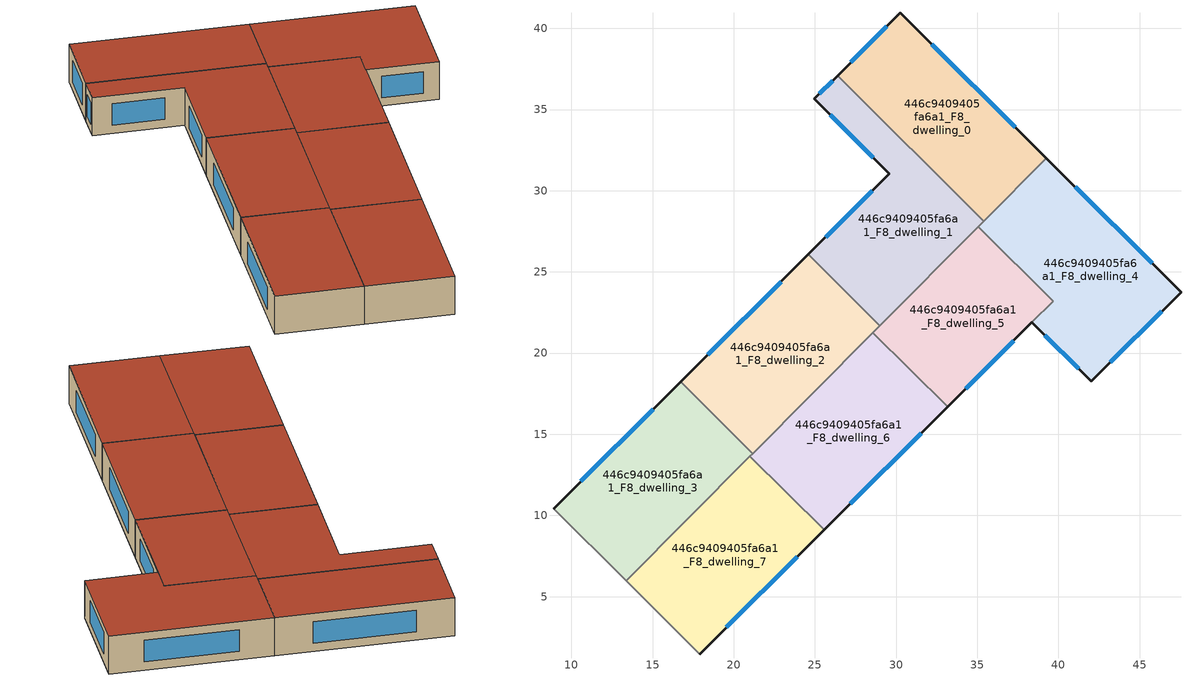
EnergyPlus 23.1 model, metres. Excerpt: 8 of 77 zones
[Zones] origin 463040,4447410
446c9409405fa6a1_F8_dwelling_0
 floor to 446c9409405fa6a1_F7_dwelling_0 (EU_floor_Construction): 39.26,32.01 35.4,28.13 26.39,37.09 30.26,40.95 z24
 wall outside (EU_wall_Construction): 39.26,32.01 30.26,40.95 26.39,37.09 z24:27
 wall to 446c9409405fa6a1_F8_dwelling_1 (EU_wall_Construction): 26.39,37.09 35.4,28.13 z24:27
 wall to 446c9409405fa6a1_F8_dwelling_4 (EU_wall_Construction): 35.4,28.13 39.26,32.01 z24:27
 window (EU_Window_Construction): 29.43,40.12 27.22,37.92 / 37.33,33.92 32.19,39.03 z24.64:26.36
 roof outside (EU_roof_Construction): 35.4,28.13 39.26,32.01 30.26,40.95 26.39,37.09 z27
446c9409405fa6a1_F8_dwelling_1
 floor to 446c9409405fa6a1_F7_dwelling_1 (EU_floor_Construction): 29.58,31.05 24.96,35.66 26.39,37.09 35.4,28.13 29,21.7 24.6,26.08 z24
 wall outside (EU_wall_Construction): 26.39,37.09 24.96,35.66 29.58,31.05 24.6,26.08 z24:27
 wall to 446c9409405fa6a1_F8_dwelling_2 (EU_wall_Construction): 24.6,26.08 29,21.7 z24:27
 wall to 446c9409405fa6a1_F8_dwelling_5 (EU_wall_Construction): 29,21.7 35.06,27.79 z24:27
 wall to 446c9409405fa6a1_F8_dwelling_4 (EU_wall_Construction): 35.07,27.79 35.4,28.13 z24:27
 window (EU_Window_Construction): 28.52,29.99 25.67,27.15 / 25.95,34.67 28.59,32.04 / 26.08,36.78 25.26,35.97 z24.64:26.36
 roof outside (EU_roof_Construction): 29,21.7 35.4,28.13 26.39,37.09 24.96,35.66 29.58,31.05 24.6,26.08 z27
446c9409405fa6a1_F8_dwelling_2
 floor to 446c9409405fa6a1_F7_dwelling_2 (EU_floor_Construction): 29,21.7 21.16,13.81 16.72,18.22 24.6,26.08 z24
 wall outside (EU_wall_Construction): 24.6,26.08 16.72,18.22 z24:27
 wall to 446c9409405fa6a1_F8_dwelling_3 (EU_wall_Construction): 16.72,18.22 21.16,13.81 z24:27
 wall to 446c9409405fa6a1_F8_dwelling_6 (EU_wall_Construction): 21.16,13.81 28.57,21.26 z24:27
 wall to 446c9409405fa6a1_F8_dwelling_5 (EU_wall_Construction): 28.57,21.26 29,21.7 z24:27
 window (EU_Window_Construction): 22.91,24.4 18.41,19.91 z24.64:26.36
 roof outside (EU_roof_Construction): 21.16,13.81 29,21.7 24.6,26.08 16.72,18.22 z27
446c9409405fa6a1_F8_dwelling_3
 floor to 446c9409405fa6a1_F7_dwelling_3 (EU_floor_Construction): 21.16,13.81 13.37,5.97 8.9,10.42 16.72,18.22 z24
 wall outside (EU_wall_Construction): 16.72,18.22 8.9,10.42 z24:27
 wall adiabatic (EU_wall_Construction): 8.9,10.42 13.37,5.97 z24:27
 wall to 446c9409405fa6a1_F8_dwelling_7 (EU_wall_Construction): 13.37,5.97 20.99,13.64 z24:27
 wall to 446c9409405fa6a1_F8_dwelling_6 (EU_wall_Construction): 20.99,13.64 21.16,13.81 z24:27
 window (EU_Window_Construction): 15.04,16.55 10.57,12.09 z24.64:26.36
 roof outside (EU_roof_Construction): 13.37,5.97 21.16,13.81 16.72,18.22 8.9,10.42 z27
446c9409405fa6a1_F8_dwelling_4
 floor to 446c9409405fa6a1_F7_dwelling_4 (EU_floor_Construction): 47.55,23.76 42.02,18.25 38.37,21.89 39.68,23.2 35.07,27.79 39.26,32.01 z24
 wall outside (EU_wall_Construction): 38.37,21.89 42.02,18.25 47.55,23.76 39.26,32.01 z24:27
 wall to 446c9409405fa6a1_F8_dwelling_5 (EU_wall_Construction): 35.07,27.79 39.68,23.2 38.37,21.89 z24:27
 window (EU_Window_Construction): 45.77,25.53 41.03,30.24 / 43.2,19.43 46.36,22.58 / 39.15,21.11 41.24,19.03 z24.64:26.36
 roof outside (EU_roof_Construction): 47.55,23.76 39.26,32.01 35.07,27.79 39.68,23.2 38.37,21.89 42.02,18.25 z27
446c9409405fa6a1_F8_dwelling_5
 floor to 446c9409405fa6a1_F7_dwelling_5 (EU_floor_Construction): 39.68,23.2 33.17,16.7 28.57,21.26 35.07,27.79 z24
 wall outside (EU_wall_Construction): 33.17,16.7 38.37,21.89 z24:27
 wall to 446c9409405fa6a1_F8_dwelling_6 (EU_wall_Construction): 28.57,21.26 33.17,16.7 z24:27
 window (EU_Window_Construction): 34.28,17.81 37.25,20.77 z24.64:26.36
 roof outside (EU_roof_Construction): 39.68,23.2 35.07,27.79 28.57,21.26 33.17,16.7 z27
446c9409405fa6a1_F8_dwelling_6
 floor to 446c9409405fa6a1_F7_dwelling_6 (EU_floor_Construction): 33.17,16.7 25.56,9.1 20.99,13.64 28.57,21.26 z24
 wall outside (EU_wall_Construction): 25.56,9.1 33.17,16.7 z24:27
 wall to 446c9409405fa6a1_F8_dwelling_7 (EU_wall_Construction): 20.99,13.64 25.56,9.1 z24:27
 window (EU_Window_Construction): 27.19,10.73 31.54,15.07 z24.64:26.36
 roof outside (EU_roof_Construction): 33.17,16.7 28.57,21.26 20.99,13.64 25.56,9.1 z27
446c9409405fa6a1_F8_dwelling_7
 floor to 446c9409405fa6a1_F7_dwelling_7 (EU_floor_Construction): 25.56,9.1 17.9,1.46 13.37,5.97 20.99,13.64 z24
 wall outside (EU_wall_Construction): 17.9,1.46 25.56,9.1 z24:27
 wall adiabatic (EU_wall_Construction): 13.37,5.97 17.9,1.46 z24:27
 window (EU_Window_Construction): 19.54,3.1 23.92,7.47 z24.64:26.36
 roof outside (EU_roof_Construction): 25.56,9.1 20.99,13.64 13.37,5.97 17.9,1.46 z27
[Building]
EU S2 Campaign: North Axis=0; Terrain=City; Solar Distribution=FullExterior
[Site:Location]
Yerevan-Zvartnots.Intl.AP: Latitude=40.15; Longitude=44.383; Time Zone=4; Elevation=854
[SizingPeriod:WeatherFileDays]
AnnualSizingPeriod: Begin Month=1; Begin Day of Month=1; End Month=12; End Day of Month=31; Day of Week for Start Day=Monday; Use Weather File Daylight Saving Period=No; Use Weather File Rain and Snow Indicators=No
[MATERIAL]
EU_InternalMass_Material: Roughness=MediumRough; Thickness=0.1; Conductivity=1; Density=1800; Specific Heat=900; Thermal Absorptance=0.9; Solar Absorptance=0.7; Visible Absorptance=0.7
[MATERIAL:NOMASS] Roughness=MediumRough; Thermal Absorptance=0.9; Solar Absorptance=0.7; Visible Absorptance=0.7
Name | Thermal Resistance
EU_wall_NoMass | 1.05043
EU_roof_NoMass | 1.45357
EU_floor_NoMass | 0.478065
[WINDOWMATERIAL:SIMPLEGLAZINGSYSTEM]
EU_Window_SimpleGlazing: UFactor=2.5566; Solar Heat Gain Coefficient=0.75; Visible Transmittance=0.75
[CONSTRUCTION]
EU_wall_Construction: EU_wall_NoMass
EU_roof_Construction: EU_roof_NoMass
EU_floor_Construction: EU_floor_NoMass
EU_Window_Construction: EU_Window_SimpleGlazing
EU_InternalMass_Construction: EU_InternalMass_Material
[ZONE] Type=1; Multiplier=1; Ceiling Height=autocalculate; Floor Area=autocalculate; Part of Total Floor Area=Yes
Name | Volume
446c9409405fa6a1_F8_dwelling_0 | 208.234
446c9409405fa6a1_F8_dwelling_1 | 208.246
446c9409405fa6a1_F8_dwelling_2 | 208.232
446c9409405fa6a1_F8_dwelling_3 | 208.243
446c9409405fa6a1_F8_dwelling_4 | 237.028
446c9409405fa6a1_F8_dwelling_5 | 179.392
446c9409405fa6a1_F8_dwelling_6 | 208.255
446c9409405fa6a1_F8_dwelling_7 | 208.24
[INTERNALMASS] Construction=EU_InternalMass_Construction
Name | Zone or ZoneList | Surface Area
446c9409405fa6a1_F8_dwelling_0_EU_InternalMass | 446c9409405fa6a1_F8_dwelling_0 | 69.4115
446c9409405fa6a1_F8_dwelling_1_EU_InternalMass | 446c9409405fa6a1_F8_dwelling_1 | 69.4213
446c9409405fa6a1_F8_dwelling_2_EU_InternalMass | 446c9409405fa6a1_F8_dwelling_2 | 69.4109
446c9409405fa6a1_F8_dwelling_3_EU_InternalMass | 446c9409405fa6a1_F8_dwelling_3 | 69.4142
446c9409405fa6a1_F8_dwelling_4_EU_InternalMass | 446c9409405fa6a1_F8_dwelling_4 | 79.0098
446c9409405fa6a1_F8_dwelling_5_EU_InternalMass | 446c9409405fa6a1_F8_dwelling_5 | 59.8227
446c9409405fa6a1_F8_dwelling_6_EU_InternalMass | 446c9409405fa6a1_F8_dwelling_6 | 69.4186
446c9409405fa6a1_F8_dwelling_7_EU_InternalMass | 446c9409405fa6a1_F8_dwelling_7 | 69.4134
[OTHEREQUIPMENT] Fuel Type=Electricity; Design Level Calculation Method=Watts/Area; Power per Zone Floor Area=1; Fraction Latent=0; Fraction Radiant=0; Fraction Lost=0; Carbon Dioxide Generation Rate=0; EndUse Subcategory=EU_Step8_InternalGains
Name | Zone or ZoneList or Space or SpaceList | Schedule
EU_Step8_InternalGain_446c9409405fa6a1_F8_dwelling_0_f000 | 446c9409405fa6a1_F8_dwelling_0 | EU_Step8_GainSchedule_446c9409405fa6a1_F8_dwelling_0_f000
EU_Step8_InternalGain_446c9409405fa6a1_F8_dwelling_1_f000 | 446c9409405fa6a1_F8_dwelling_1 | EU_Step8_GainSchedule_446c9409405fa6a1_F8_dwelling_1_f000
EU_Step8_InternalGain_446c9409405fa6a1_F8_dwelling_2_f000 | 446c9409405fa6a1_F8_dwelling_2 | EU_Step8_GainSchedule_446c9409405fa6a1_F8_dwelling_2_f000
EU_Step8_InternalGain_446c9409405fa6a1_F8_dwelling_3_f000 | 446c9409405fa6a1_F8_dwelling_3 | EU_Step8_GainSchedule_446c9409405fa6a1_F8_dwelling_3_f000
EU_Step8_InternalGain_446c9409405fa6a1_F8_dwelling_4_f000 | 446c9409405fa6a1_F8_dwelling_4 | EU_Step8_GainSchedule_446c9409405fa6a1_F8_dwelling_4_f000
EU_Step8_InternalGain_446c9409405fa6a1_F8_dwelling_5_f000 | 446c9409405fa6a1_F8_dwelling_5 | EU_Step8_GainSchedule_446c9409405fa6a1_F8_dwelling_5_f000
EU_Step8_InternalGain_446c9409405fa6a1_F8_dwelling_6_f000 | 446c9409405fa6a1_F8_dwelling_6 | EU_Step8_GainSchedule_446c9409405fa6a1_F8_dwelling_6_f000
EU_Step8_InternalGain_446c9409405fa6a1_F8_dwelling_7_f000 | 446c9409405fa6a1_F8_dwelling_7 | EU_Step8_GainSchedule_446c9409405fa6a1_F8_dwelling_7_f000
[ZONEVENTILATION:DESIGNFLOWRATE] Schedule=EU_AlwaysOn; Design Flow Rate Calculation Method=AirChanges/Hour; Air Changes per Hour=0.557805; Ventilation Type=Natural; Fan Pressure Rise=0; Fan Total Efficiency=1; Constant Term Coefficient=1; Temperature Term Coefficient=0; Velocity Term Coefficient=0; Velocity Squared Term Coefficient=0; Minimum Indoor Temperature=-100; Maximum Indoor Temperature=100; Delta Temperature=-100; Minimum Outdoor Temperature=-100; Maximum Outdoor Temperature=100; Maximum Wind Speed=40
Name | Zone or ZoneList or Space or SpaceList
EU_ConstantAir_446c9409405fa6a1_F8_dwelling_0 | 446c9409405fa6a1_F8_dwelling_0
EU_ConstantAir_446c9409405fa6a1_F8_dwelling_1 | 446c9409405fa6a1_F8_dwelling_1
EU_ConstantAir_446c9409405fa6a1_F8_dwelling_2 | 446c9409405fa6a1_F8_dwelling_2
EU_ConstantAir_446c9409405fa6a1_F8_dwelling_3 | 446c9409405fa6a1_F8_dwelling_3
EU_ConstantAir_446c9409405fa6a1_F8_dwelling_4 | 446c9409405fa6a1_F8_dwelling_4
EU_ConstantAir_446c9409405fa6a1_F8_dwelling_5 | 446c9409405fa6a1_F8_dwelling_5
EU_ConstantAir_446c9409405fa6a1_F8_dwelling_6 | 446c9409405fa6a1_F8_dwelling_6
EU_ConstantAir_446c9409405fa6a1_F8_dwelling_7 | 446c9409405fa6a1_F8_dwelling_7
[HVACTEMPLATE:THERMOSTAT] Constant Heating Setpoint=20; Constant Cooling Setpoint=50
EU_HeatOnly_446c9409405fa6a1_F1_dwelling_0; EU_HeatOnly_446c9409405fa6a1_F1_dwelling_1; EU_HeatOnly_446c9409405fa6a1_F1_dwelling_2; EU_HeatOnly_446c9409405fa6a1_F1_dwelling_3; EU_HeatOnly_446c9409405fa6a1_F1_dwelling_4; EU_HeatOnly_446c9409405fa6a1_F1_dwelling_5; EU_HeatOnly_446c9409405fa6a1_F1_dwelling_6; EU_HeatOnly_446c9409405fa6a1_F1_dwelling_7; EU_HeatOnly_446c9409405fa6a1_F1_dwelling_8; EU_HeatOnly_446c9409405fa6a1_F2_dwelling_0; EU_HeatOnly_446c9409405fa6a1_F2_dwelling_1; EU_HeatOnly_446c9409405fa6a1_F2_dwelling_2; EU_HeatOnly_446c9409405fa6a1_F2_dwelling_3; EU_HeatOnly_446c9409405fa6a1_F2_dwelling_4; EU_HeatOnly_446c9409405fa6a1_F2_dwelling_5; EU_HeatOnly_446c9409405fa6a1_F2_dwelling_6; EU_HeatOnly_446c9409405fa6a1_F2_dwelling_7; EU_HeatOnly_446c9409405fa6a1_F2_dwelling_8; EU_HeatOnly_446c9409405fa6a1_F3_dwelling_0; EU_HeatOnly_446c9409405fa6a1_F3_dwelling_1; EU_HeatOnly_446c9409405fa6a1_F3_dwelling_2; EU_HeatOnly_446c9409405fa6a1_F3_dwelling_3; EU_HeatOnly_446c9409405fa6a1_F3_dwelling_4; EU_HeatOnly_446c9409405fa6a1_F3_dwelling_5; EU_HeatOnly_446c9409405fa6a1_F3_dwelling_6; EU_HeatOnly_446c9409405fa6a1_F3_dwelling_7; EU_HeatOnly_446c9409405fa6a1_F3_dwelling_8; EU_HeatOnly_446c9409405fa6a1_F4_dwelling_0; EU_HeatOnly_446c9409405fa6a1_F4_dwelling_1; EU_HeatOnly_446c9409405fa6a1_F4_dwelling_2; EU_HeatOnly_446c9409405fa6a1_F4_dwelling_3; EU_HeatOnly_446c9409405fa6a1_F4_dwelling_4; EU_HeatOnly_446c9409405fa6a1_F4_dwelling_5; EU_HeatOnly_446c9409405fa6a1_F4_dwelling_6; EU_HeatOnly_446c9409405fa6a1_F4_dwelling_7; EU_HeatOnly_446c9409405fa6a1_F4_dwelling_8; EU_HeatOnly_446c9409405fa6a1_F5_dwelling_0; EU_HeatOnly_446c9409405fa6a1_F5_dwelling_1; EU_HeatOnly_446c9409405fa6a1_F5_dwelling_2; EU_HeatOnly_446c9409405fa6a1_F5_dwelling_3; EU_HeatOnly_446c9409405fa6a1_F5_dwelling_4; EU_HeatOnly_446c9409405fa6a1_F5_dwelling_5; EU_HeatOnly_446c9409405fa6a1_F5_dwelling_6; EU_HeatOnly_446c9409405fa6a1_F5_dwelling_7; EU_HeatOnly_446c9409405fa6a1_F6_dwelling_0; EU_HeatOnly_446c9409405fa6a1_F6_dwelling_1; EU_HeatOnly_446c9409405fa6a1_F6_dwelling_2; EU_HeatOnly_446c9409405fa6a1_F6_dwelling_3; EU_HeatOnly_446c9409405fa6a1_F6_dwelling_4; EU_HeatOnly_446c9409405fa6a1_F6_dwelling_5; EU_HeatOnly_446c9409405fa6a1_F6_dwelling_6; EU_HeatOnly_446c9409405fa6a1_F6_dwelling_7; EU_HeatOnly_446c9409405fa6a1_F7_dwelling_0; EU_HeatOnly_446c9409405fa6a1_F7_dwelling_1; EU_HeatOnly_446c9409405fa6a1_F7_dwelling_2; EU_HeatOnly_446c9409405fa6a1_F7_dwelling_3; EU_HeatOnly_446c9409405fa6a1_F7_dwelling_4; EU_HeatOnly_446c9409405fa6a1_F7_dwelling_5; EU_HeatOnly_446c9409405fa6a1_F7_dwelling_6; EU_HeatOnly_446c9409405fa6a1_F7_dwelling_7; EU_HeatOnly_446c9409405fa6a1_F8_dwelling_0; EU_HeatOnly_446c9409405fa6a1_F8_dwelling_1; EU_HeatOnly_446c9409405fa6a1_F8_dwelling_2; EU_HeatOnly_446c9409405fa6a1_F8_dwelling_3; EU_HeatOnly_446c9409405fa6a1_F8_dwelling_4; EU_HeatOnly_446c9409405fa6a1_F8_dwelling_5; EU_HeatOnly_446c9409405fa6a1_F8_dwelling_6; EU_HeatOnly_446c9409405fa6a1_F8_dwelling_7
[HVACTEMPLATE:ZONE:IDEALLOADSAIRSYSTEM] System Availability Schedule=EU_AlwaysOn; Maximum Heating Supply Air Temperature=50; Minimum Cooling Supply Air Temperature=13; Maximum Heating Supply Air Humidity Ratio=0.0156; Minimum Cooling Supply Air Humidity Ratio=0.0077; Heating Limit=NoLimit; Cooling Limit=NoLimit; Heating Availability Schedule=EU_AlwaysOn; Cooling Availability Schedule=EU_CoolingOff; Dehumidification Control Type=ConstantSensibleHeatRatio; Cooling Sensible Heat Ratio=0.7; Dehumidification Setpoint=60; Humidification Control Type=None; Humidification Setpoint=30; Outdoor Air Method=None; Outdoor Air Flow Rate per Person=0.00944; Outdoor Air Flow Rate per Zone Floor Area=0; Outdoor Air Flow Rate per Zone=0; Demand Controlled Ventilation Type=None; Outdoor Air Economizer Type=NoEconomizer; Heat Recovery Type=None; Sensible Heat Recovery Effectiveness=0.7; Latent Heat Recovery Effectiveness=0.65
Name | Template Thermostat
446c9409405fa6a1_F8_dwelling_0 | EU_HeatOnly_446c9409405fa6a1_F8_dwelling_0
446c9409405fa6a1_F8_dwelling_1 | EU_HeatOnly_446c9409405fa6a1_F8_dwelling_1
446c9409405fa6a1_F8_dwelling_2 | EU_HeatOnly_446c9409405fa6a1_F8_dwelling_2
446c9409405fa6a1_F8_dwelling_3 | EU_HeatOnly_446c9409405fa6a1_F8_dwelling_3
446c9409405fa6a1_F8_dwelling_4 | EU_HeatOnly_446c9409405fa6a1_F8_dwelling_4
446c9409405fa6a1_F8_dwelling_5 | EU_HeatOnly_446c9409405fa6a1_F8_dwelling_5
446c9409405fa6a1_F8_dwelling_6 | EU_HeatOnly_446c9409405fa6a1_F8_dwelling_6
446c9409405fa6a1_F8_dwelling_7 | EU_HeatOnly_446c9409405fa6a1_F8_dwelling_7
[SIZING:ZONE] Zone Cooling Design Supply Air Temperature Input Method=SupplyAirTemperature; Zone Cooling Design Supply Air Temperature=13; Zone Heating Design Supply Air Temperature Input Method=SupplyAirTemperature; Zone Heating Design Supply Air Temperature=50; Zone Cooling Design Supply Air Humidity Ratio=0.008; Zone Heating Design Supply Air Humidity Ratio=0.008; Cooling Design Air Flow Method=DesignDay; Cooling Design Air Flow Rate=0; Cooling Minimum Air Flow per Zone Floor Area=0.000762; Cooling Minimum Air Flow=0; Cooling Minimum Air Flow Fraction=0.2; Heating Design Air Flow Method=DesignDay; Heating Design Air Flow Rate=0; Heating Maximum Air Flow per Zone Floor Area=0.002032; Heating Maximum Air Flow=0.141576; Heating Maximum Air Flow Fraction=0.3; Account for Dedicated Outdoor Air System=No; Dedicated Outdoor Air System Control Strategy=NeutralSupplyAir; Dedicated Outdoor Air Low Setpoint Temperature for Design=autosize; Dedicated Outdoor Air High Setpoint Temperature for Design=autosize; Zone Load Sizing Method=Sensible Load Only No Latent Load; Zone Latent Cooling Design Supply Air Humidity Ratio Input Method=HumidityRatioDifference; Zone Cooling Design Supply Air Humidity Ratio Difference=0.005; Zone Latent Heating Design Supply Air Humidity Ratio Input Method=HumidityRatioDifference; Zone Humidification Design Supply Air Humidity Ratio Difference=0.005
446c9409405fa6a1_F8_dwelling_0; 446c9409405fa6a1_F8_dwelling_1; 446c9409405fa6a1_F8_dwelling_2; 446c9409405fa6a1_F8_dwelling_3; 446c9409405fa6a1_F8_dwelling_4; 446c9409405fa6a1_F8_dwelling_5; 446c9409405fa6a1_F8_dwelling_6; 446c9409405fa6a1_F8_dwelling_7
[SCHEDULE:CONSTANT]
Name | Hourly Value
EU_AlwaysOn | 1
EU_CoolingOff | 0
[SCHEDULE:FILE] Column Number=1; Rows to Skip at Top=0; Number of Hours of Data=8760; Column Separator=Comma; Interpolate to Timestep=No; Minutes per Item=60; Adjust Schedule for Daylight Savings=Yes
Name | File
EU_Step8_GainSchedule_446c9409405fa6a1_F8_dwelling_0_f000 | ../../schedules/446c9409405fa6a1/446c9409405fa6a1_F8_dwelling_0_f000_gain.csv
EU_Step8_GainSchedule_446c9409405fa6a1_F8_dwelling_1_f000 | ../../schedules/446c9409405fa6a1/446c9409405fa6a1_F8_dwelling_1_f000_gain.csv
EU_Step8_GainSchedule_446c9409405fa6a1_F8_dwelling_2_f000 | ../../schedules/446c9409405fa6a1/446c9409405fa6a1_F8_dwelling_2_f000_gain.csv
EU_Step8_GainSchedule_446c9409405fa6a1_F8_dwelling_3_f000 | ../../schedules/446c9409405fa6a1/446c9409405fa6a1_F8_dwelling_3_f000_gain.csv
EU_Step8_GainSchedule_446c9409405fa6a1_F8_dwelling_4_f000 | ../../schedules/446c9409405fa6a1/446c9409405fa6a1_F8_dwelling_4_f000_gain.csv
EU_Step8_GainSchedule_446c9409405fa6a1_F8_dwelling_5_f000 | ../../schedules/446c9409405fa6a1/446c9409405fa6a1_F8_dwelling_5_f000_gain.csv
EU_Step8_GainSchedule_446c9409405fa6a1_F8_dwelling_6_f000 | ../../schedules/446c9409405fa6a1/446c9409405fa6a1_F8_dwelling_6_f000_gain.csv
EU_Step8_GainSchedule_446c9409405fa6a1_F8_dwelling_7_f000 | ../../schedules/446c9409405fa6a1/446c9409405fa6a1_F8_dwelling_7_f000_gain.csv
